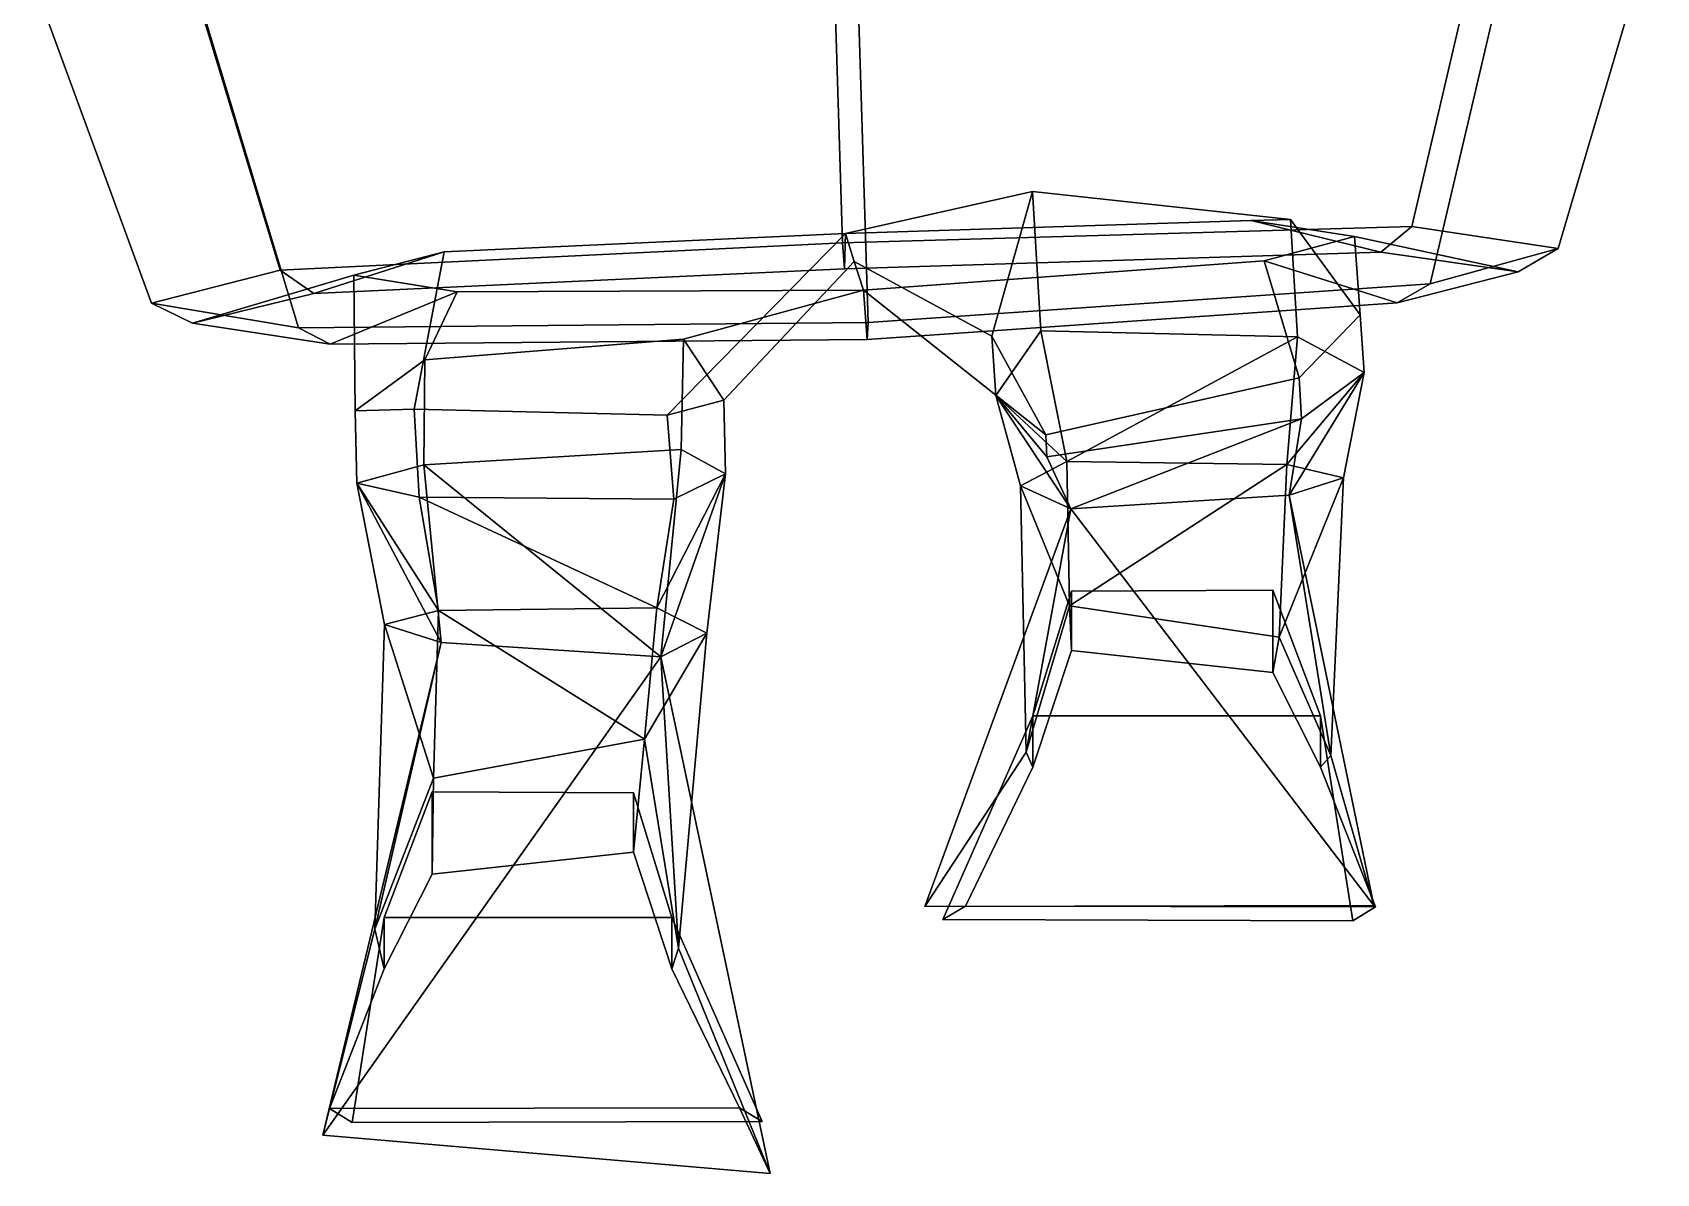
# Model space of a CAD drawing. Extents: x -248 to 226, y -170 to 325.
# Drawn here: x -136.3 to 129.9, y -170.4 to 16.7 of the extents above; entities that cross this region are included whole.
import ezdxf

# ---------------------------------------------------------------- set-up
doc = ezdxf.new("R2010")
doc.units = 0

msp = doc.modelspace()

# ---------------------------------------------------------------- linework, layer by layer
for points in [[(-3.531391, -17.80246, 114.851318), (89.757072, -15.12915, 82.730705), (102.520317, 39.343735, 85.748581), (-5.239856, 37.073608, 117.623878)], [(102.520317, 39.343735, 85.748581), (89.757072, -15.12915, 82.730705), (113.724083, -18.764465, -0.412294), (129.865036, 35.839203, 2.674324)], [(-3.531391, -17.80246, 114.851318), (-5.239856, 37.073608, 117.623878), (-111.816826, 31.044159, 81.386108), (-95.696571, -22.310303, 78.956116)], [(113.724083, -18.764465, -0.412294), (92.783958, -24.544525, -91.906876), (105.547211, 29.92836, -88.889008), (129.865036, 35.839203, 2.674324)], [(-111.816826, 31.044159, 81.386108), (-136.263535, 25.534164, -2.742269), (-116.765556, -27.689507, -5.103518), (-95.696571, -22.310303, 78.956116)], [(92.783958, -24.544525, -91.906876), (0.675982, -30.889832, -127.894928), (-1.034708, 23.992279, -125.122894), (105.547211, 29.92836, -88.889008)], [(-116.765556, -27.689507, -5.103518), (-136.263535, 25.534164, -2.742269), (-108.78994, 21.628784, -93.251472), (-92.669685, -31.72567, -95.681465)], [(-92.669685, -31.72567, -95.681465), (-108.78994, 21.628784, -93.251472), (-1.034708, 23.992279, -125.122894), (0.675982, -30.889832, -127.894928)], [(-3.054183, -16.294708, 81.535034), (27.591549, -9.420685, 59.250072), (69.87822, -13.99437, 37.939251), (63.462803, -14.162659, 58.477116)], [(20.968203, -33.103378, -0.544298), (27.591549, -9.420685, 59.250072), (-3.054183, -16.294708, 81.535034), (-1.588775, -20.852966, -3.012307)], [(29.000624, -32.218384, 27.132648), (27.591549, -9.420685, 59.250072), (20.968203, -33.103378, -0.544298), (21.585228, -42.842903, 1.277635)], [(29.000624, -32.218384, 27.132648), (71.059502, -33.23909, 18.064436), (69.87822, -13.99437, 37.939251), (27.591549, -9.420685, 59.250072)], [(-3.531391, -17.80246, 114.851318), (-3.20587, -22.056519, 102.335716), (84.712585, -19.345978, 74.026535), (89.757072, -15.12915, 82.730705)], [(-3.20587, -22.056519, 102.335716), (-3.054183, -16.294708, 81.535034), (63.462803, -14.162659, 58.477116), (84.712585, -19.345978, 74.026535)], [(63.462803, -14.162659, 58.477116), (69.87822, -13.99437, 37.939251), (81.327255, -29.635864, -0.108336), (80.364487, -16.768188, -0.923266)], [(84.712585, -19.345978, 74.026535), (63.462803, -14.162659, 58.477116), (80.364487, -16.768188, -0.923266), (107.20845, -22.578842, -0.726917)], [(71.059502, -33.23909, 18.064436), (81.934105, -39.093216, 1.515254), (81.327255, -29.635864, -0.108336), (69.87822, -13.99437, 37.939251)], [(89.757072, -15.12915, 82.730705), (84.712585, -19.345978, 74.026535), (107.20845, -22.578842, -0.726917), (113.724083, -18.764465, -0.412294)], [(-3.531391, -17.80246, 114.851318), (-95.696571, -22.310303, 78.956116), (-90.138802, -26.116577, 70.467735), (-3.20587, -22.056519, 102.335716)], [(-3.20587, -22.056519, 102.335716), (-90.138802, -26.116577, 70.467735), (-68.77906, -19.283325, 55.785561), (-3.054183, -16.294708, 81.535034)], [(-3.054183, -16.294708, 81.535034), (-68.77906, -19.283325, 55.785561), (-73.712265, -45.092209, 32.58189), (-32.244747, -46.056732, 55.427528)], [(-1.588775, -20.852966, -3.012307), (-3.054183, -16.294708, 81.535034), (-32.244747, -46.056732, 55.427528), (-22.95616, -43.623978, -5.776152)], [(80.364487, -16.768188, -0.923266), (81.327255, -29.635864, -0.108336), (71.318985, -39.922668, -42.339272), (65.57943, -20.746597, -63.642757)], [(107.20845, -22.578842, -0.726917), (80.364487, -16.768188, -0.923266), (65.57943, -20.746597, -63.642757), (87.391243, -27.678162, -80.520004)], [(-90.138802, -26.116577, 70.467735), (-110.028404, -30.9907, -5.148402), (-83.610451, -23.11763, -4.260696), (-68.77906, -19.283325, 55.785561)], [(-68.77906, -19.283325, 55.785561), (-83.610451, -23.11763, -4.260696), (-83.361816, -45.371429, -7.420415), (-73.712265, -45.092209, 32.58189)], [(-0.064644, -25.593903, -90.947754), (-1.588775, -20.852966, -3.012307), (-22.95616, -43.623978, -5.776152), (-29.595646, -33.613739, -68.596809)], [(20.968203, -33.103378, -0.544298), (-1.588775, -20.852966, -3.012307), (-0.064644, -25.593903, -90.947754), (29.808119, -49.310379, -64.255348)], [(65.57943, -20.746597, -63.642757), (71.318985, -39.922668, -42.339272), (29.808119, -49.310379, -64.255348), (-0.064644, -25.593903, -90.947754)], [(87.391243, -27.678162, -80.520004), (65.57943, -20.746597, -63.642757), (-0.064644, -25.593903, -90.947754), (0.517469, -33.638252, -112.483971)], [(113.724083, -18.764465, -0.412294), (107.20845, -22.578842, -0.726917), (87.391243, -27.678162, -80.520004), (92.783958, -24.544525, -91.906876)], [(-95.696571, -22.310303, 78.956116), (-116.765556, -27.689507, -5.103518), (-110.028404, -30.9907, -5.148402), (-90.138802, -26.116577, 70.467735)], [(-110.028404, -30.9907, -5.148402), (-87.460144, -34.448769, -84.078804), (-66.66243, -25.867279, -66.334312), (-83.610451, -23.11763, -4.260696)], [(-83.610451, -23.11763, -4.260696), (-66.66243, -25.867279, -66.334312), (-71.990349, -37.004265, -48.033932), (-83.361816, -45.371429, -7.420415)], [(-87.460144, -34.448769, -84.078804), (0.517469, -33.638252, -112.483971), (-0.064644, -25.593903, -90.947754), (-66.66243, -25.867279, -66.334312)], [(-66.66243, -25.867279, -66.334312), (-0.064644, -25.593903, -90.947754), (-29.595646, -33.613739, -68.596809), (-71.990349, -37.004265, -48.033932)], [(92.783958, -24.544525, -91.906876), (87.391243, -27.678162, -80.520004), (0.517469, -33.638252, -112.483971), (0.675982, -30.889832, -127.894928)], [(-116.765556, -27.689507, -5.103518), (-92.669685, -31.72567, -95.681465), (-87.460144, -34.448769, -84.078804), (-110.028404, -30.9907, -5.148402)], [(-92.669685, -31.72567, -95.681465), (0.675982, -30.889832, -127.894928), (0.517469, -33.638252, -112.483971), (-87.460144, -34.448769, -84.078804)], [(81.934105, -39.093216, 1.515254), (71.680435, -46.698135, -16.230145), (71.318985, -39.922668, -42.339272), (81.327255, -29.635864, -0.108336)], [(-72.111542, -54.219551, -29.674652), (-71.990349, -37.004265, -48.033932), (-29.595646, -33.613739, -68.596809), (-29.96837, -51.723549, -37.702271)], [(-22.692425, -55.663254, -10.439577), (-29.96837, -51.723549, -37.702271), (-29.595646, -33.613739, -68.596809), (-22.95616, -43.623978, -5.776152)], [(21.585228, -42.842903, 1.277635), (20.968203, -33.103378, -0.544298), (29.808119, -49.310379, -64.255348), (29.955906, -52.924606, -25.628237)], [(33.214668, -53.671066, 45.513428), (29.000624, -32.218384, 27.132648), (21.585228, -42.842903, 1.277635)], [(33.214668, -53.671066, 45.513428), (71.059502, -33.23909, 18.064436), (29.000624, -32.218384, 27.132648)], [(33.214668, -53.671066, 45.513428), (69.267075, -54.157455, 37.169125), (71.059502, -33.23909, 18.064436)], [(69.267075, -54.157455, 37.169125), (81.934105, -39.093216, 1.515254), (71.059502, -33.23909, 18.064436)], [(-83.100052, -57.213593, -12.22215), (-83.361816, -45.371429, -7.420415), (-71.990349, -37.004265, -48.033932), (-72.111542, -54.219551, -29.674652)], [(69.267075, -54.157455, 37.169125), (78.544823, -56.371819, 21.868793), (81.934105, -39.093216, 1.515254)], [(69.693909, -59.187546, 5.438463), (71.680435, -46.698135, -16.230145), (81.934105, -39.093216, 1.515254)], [(78.544823, -56.371819, 21.868793), (69.693909, -59.187546, 5.438463), (81.934105, -39.093216, 1.515254)], [(71.680435, -46.698135, -16.230145), (29.955906, -52.924606, -25.628237), (29.808119, -49.310379, -64.255348), (71.318985, -39.922668, -42.339272)], [(-72.894135, -59.493195, 4.738246), (-73.712265, -45.092209, 32.58189), (-83.361816, -45.371429, -7.420415), (-83.100052, -57.213593, -12.22215)], [(-31.172358, -59.836838, 15.24065), (-32.244747, -46.056732, 55.427528), (-73.712265, -45.092209, 32.58189), (-72.894135, -59.493195, 4.738246)], [(-31.172358, -59.836838, 15.24065), (-22.692425, -55.663254, -10.439577), (-22.95616, -43.623978, -5.776152), (-32.244747, -46.056732, 55.427528)], [(33.214668, -53.671066, 45.513428), (21.585228, -42.842903, 1.277635), (25.632814, -57.649605, 21.576429)], [(33.871334, -61.409668, -3.302974), (21.585228, -42.842903, 1.277635), (29.955906, -52.924606, -25.628237)], [(25.632814, -57.649605, 21.576429), (21.585228, -42.842903, 1.277635), (33.871334, -61.409668, -3.302974)], [(33.871334, -61.409668, -3.302974), (29.955906, -52.924606, -25.628237), (71.680435, -46.698135, -16.230145)], [(69.693909, -59.187546, 5.438463), (33.871334, -61.409668, -3.302974), (71.680435, -46.698135, -16.230145)], [(-33.279953, -85.688881, -25.36433), (-72.111542, -54.219551, -29.674652), (-29.96837, -51.723549, -37.702271)], [(-33.279953, -85.688881, -25.36433), (-29.96837, -51.723549, -37.702271), (-22.692425, -55.663254, -10.439577)], [(-69.295868, -83.324944, -18.16585), (-83.100052, -57.213593, -12.22215), (-72.111542, -54.219551, -29.674652)], [(-69.295868, -83.324944, -18.16585), (-72.111542, -54.219551, -29.674652), (-33.279953, -85.688881, -25.36433)], [(-33.96796, -77.643654, 22.370308), (-25.737185, -81.791656, -0.739528), (-22.692425, -55.663254, -10.439577)], [(-33.96796, -77.643654, 22.370308), (-22.692425, -55.663254, -10.439577), (-31.172358, -59.836838, 15.24065)], [(-25.737185, -81.791656, -0.739528), (-33.279953, -85.688881, -25.36433), (-22.692425, -55.663254, -10.439577)], [(33.650581, -77.347237, 24.798338), (33.214668, -53.671066, 45.513428), (25.632814, -57.649605, 21.576429)], [(33.650581, -77.347237, 24.798338), (69.267075, -54.157455, 37.169125), (33.214668, -53.671066, 45.513428)], [(68.041321, -82.464752, 14.522067), (69.267075, -54.157455, 37.169125), (33.650581, -77.347237, 24.798338)], [(68.041321, -82.464752, 14.522067), (78.544823, -56.371819, 21.868793), (69.267075, -54.157455, 37.169125)], [(-69.743073, -78.095543, 12.861667), (-72.894135, -59.493195, 4.738246), (-83.100052, -57.213593, -12.22215)], [(-69.743073, -78.095543, 12.861667), (-83.100052, -57.213593, -12.22215), (-78.587387, -80.384071, -2.440187)], [(-78.587387, -80.384071, -2.440187), (-83.100052, -57.213593, -12.22215), (-69.295868, -83.324944, -18.16585)], [(26.585709, -101.307877, -5.866212), (33.650581, -77.347237, 24.798338), (25.632814, -57.649605, 21.576429)], [(26.585709, -101.307877, -5.866212), (25.632814, -57.649605, 21.576429), (33.871334, -61.409668, -3.302974)], [(76.47113, -101.853172, -5.584794), (78.544823, -56.371819, 21.868793), (68.041321, -82.464752, 14.522067)], [(76.47113, -101.853172, -5.584794), (69.693909, -59.187546, 5.438463), (78.544823, -56.371819, 21.868793)], [(-33.96796, -77.643654, 22.370308), (-31.172358, -59.836838, 15.24065), (-72.894135, -59.493195, 4.738246)], [(-33.96796, -77.643654, 22.370308), (-72.894135, -59.493195, 4.738246), (-69.743073, -78.095543, 12.861667)], [(83.520844, -126.48394, -36.093472), (33.871334, -61.409668, -3.302974), (69.693909, -59.187546, 5.438463)], [(83.520844, -126.48394, -36.093472), (69.693909, -59.187546, 5.438463), (76.47113, -101.853172, -5.584794)], [(9.963307, -126.62616, -38.514145), (26.585709, -101.307877, -5.866212), (33.871334, -61.409668, -3.302974)], [(9.963307, -126.62616, -38.514145), (33.871334, -61.409668, -3.302974), (83.520844, -126.48394, -36.093472)], [(27.673773, -95.385818, 102.617195), (74.813721, -95.385818, 102.617195), (66.977409, -74.754303, 87.801697), (33.987896, -74.939606, 87.801697)], [(27.673773, -95.385818, 102.617195), (33.987896, -74.939606, 87.801697), (33.987896, -84.678017, 35.947453), (27.673773, -103.769325, 43.725594)], [(33.987896, -74.939606, 87.801697), (66.977409, -74.754303, 87.801697), (66.977409, -88.276009, 35.947453), (33.987896, -84.678017, 35.947453)], [(74.813721, -95.385818, 102.617195), (74.813721, -103.769325, 43.725594), (66.977409, -88.276009, 35.947453), (66.977409, -74.754303, 87.801697)], [(-70.534332, -105.60807, 5.295863), (-69.743073, -78.095543, 12.861667), (-78.587387, -80.384071, -2.440187)], [(-70.534332, -105.60807, 5.295863), (-35.97884, -99.1847, 14.285195), (-69.743073, -78.095543, 12.861667)], [(-35.97884, -99.1847, 14.285195), (-33.96796, -77.643654, 22.370308), (-69.743073, -78.095543, 12.861667)], [(-35.97884, -99.1847, 14.285195), (-25.737185, -81.791656, -0.739528), (-33.96796, -77.643654, 22.370308)], [(26.585709, -101.307877, -5.866212), (27.673773, -103.769325, 43.725594), (33.987896, -84.678017, 35.947453), (33.650581, -77.347237, 24.798338)], [(33.650581, -77.347237, 24.798338), (33.987896, -84.678017, 35.947453), (66.977409, -88.276009, 35.947453), (68.041321, -82.464752, 14.522067)], [(-80.14769, -130.336685, -6.541197), (-70.534332, -105.60807, 5.295863), (-78.587387, -80.384071, -2.440187)], [(-80.14769, -130.336685, -6.541197), (-78.587387, -80.384071, -2.440187), (-69.295868, -83.324944, -18.16585)], [(-30.393106, -133.455795, -5.166358), (-25.737185, -81.791656, -0.739528), (-35.97884, -99.1847, 14.285195)], [(-30.393106, -133.455795, -5.166358), (-33.279953, -85.688881, -25.36433), (-25.737185, -81.791656, -0.739528)], [(76.47113, -101.853172, -5.584794), (68.041321, -82.464752, 14.522067), (66.977409, -88.276009, 35.947453), (74.813721, -103.769325, 43.725594)], [(-88.676361, -164.136505, -26.113485), (-80.14769, -130.336685, -6.541197), (-69.295868, -83.324944, -18.16585)], [(-88.676361, -164.136505, -26.113485), (-69.295868, -83.324944, -18.16585), (-33.279953, -85.688881, -25.36433)], [(-15.363251, -170.410812, -25.612236), (-88.676361, -164.136505, -26.113485), (-33.279953, -85.688881, -25.36433)], [(-15.363251, -170.410812, -25.612236), (-33.279953, -85.688881, -25.36433), (-30.393106, -133.455795, -5.166358)], [(12.906889, -128.785767, 102.617195), (80.090286, -128.971085, 102.617195), (74.813721, -95.385818, 102.617195), (27.673773, -95.385818, 102.617195)], [(12.906889, -128.785767, 102.617195), (27.673773, -95.385818, 102.617195), (27.673773, -103.769325, 43.725594), (16.610764, -126.558891, 32.613968)], [(80.090286, -128.971085, 102.617195), (83.794151, -126.664787, 36.317848), (74.813721, -103.769325, 43.725594), (74.813721, -95.385818, 102.617195)], [(-35.97884, -99.1847, 14.285195), (-70.534332, -105.60807, 5.295863), (-70.777412, -121.342834, 35.947453), (-37.787899, -117.744843, 35.947453)], [(-30.393106, -133.455795, -5.166358), (-35.97884, -99.1847, 14.285195), (-37.787899, -117.744843, 35.947453), (-31.473774, -136.836151, 43.725594)], [(9.963307, -126.62616, -38.514145), (16.610764, -126.558891, 32.613968), (27.673773, -103.769325, 43.725594), (26.585709, -101.307877, -5.866212)], [(83.520844, -126.48394, -36.093472), (76.47113, -101.853172, -5.584794), (74.813721, -103.769325, 43.725594), (83.794151, -126.664787, 36.317848)], [(-80.14769, -130.336685, -6.541197), (-78.613716, -136.836151, 43.725594), (-70.777412, -121.342834, 35.947453), (-70.534332, -105.60807, 5.295863)], [(-31.473774, -128.452652, 102.617195), (-37.787899, -108.006439, 87.801697), (-70.777412, -107.821136, 87.801697), (-78.613716, -128.452652, 102.617195)], [(-78.613716, -128.452652, 102.617195), (-70.777412, -107.821136, 87.801697), (-70.777412, -121.342834, 35.947453), (-78.613716, -136.836151, 43.725594)], [(-37.787899, -108.006439, 87.801697), (-37.787899, -117.744843, 35.947453), (-70.777412, -121.342834, 35.947453), (-70.777412, -107.821136, 87.801697)], [(-31.473774, -128.452652, 102.617195), (-31.473774, -136.836151, 43.725594), (-37.787899, -117.744843, 35.947453), (-37.787899, -108.006439, 87.801697)], [(83.520844, -126.48394, -36.093472), (83.794151, -126.664787, 36.317848), (16.610764, -126.558891, 32.613968), (9.963307, -126.62616, -38.514145)], [(80.090286, -128.971085, 102.617195), (12.906889, -128.785767, 102.617195), (16.610764, -126.558891, 32.613968), (83.794151, -126.664787, 36.317848)], [(-88.676361, -164.136505, -26.113485), (-87.594154, -159.731613, 36.317848), (-78.613716, -136.836151, 43.725594), (-80.14769, -130.336685, -6.541197)], [(-83.890282, -162.037918, 102.617195), (-78.613716, -128.452652, 102.617195), (-78.613716, -136.836151, 43.725594), (-87.594154, -159.731613, 36.317848)], [(-16.70689, -161.8526, 102.617195), (-31.473774, -128.452652, 102.617195), (-78.613716, -128.452652, 102.617195), (-83.890282, -162.037918, 102.617195)], [(-16.70689, -161.8526, 102.617195), (-20.410763, -159.625717, 32.613968), (-31.473774, -136.836151, 43.725594), (-31.473774, -128.452652, 102.617195)], [(-15.363251, -170.410812, -25.612236), (-30.393106, -133.455795, -5.166358), (-31.473774, -136.836151, 43.725594), (-20.410763, -159.625717, 32.613968)], [(-88.676361, -164.136505, -26.113485), (-15.363251, -170.410812, -25.612236), (-20.410763, -159.625717, 32.613968), (-87.594154, -159.731613, 36.317848)], [(-83.890282, -162.037918, 102.617195), (-87.594154, -159.731613, 36.317848), (-20.410763, -159.625717, 32.613968), (-16.70689, -161.8526, 102.617195)]]:
    msp.add_3dface(points)

doc.saveas('drawing.dxf')
